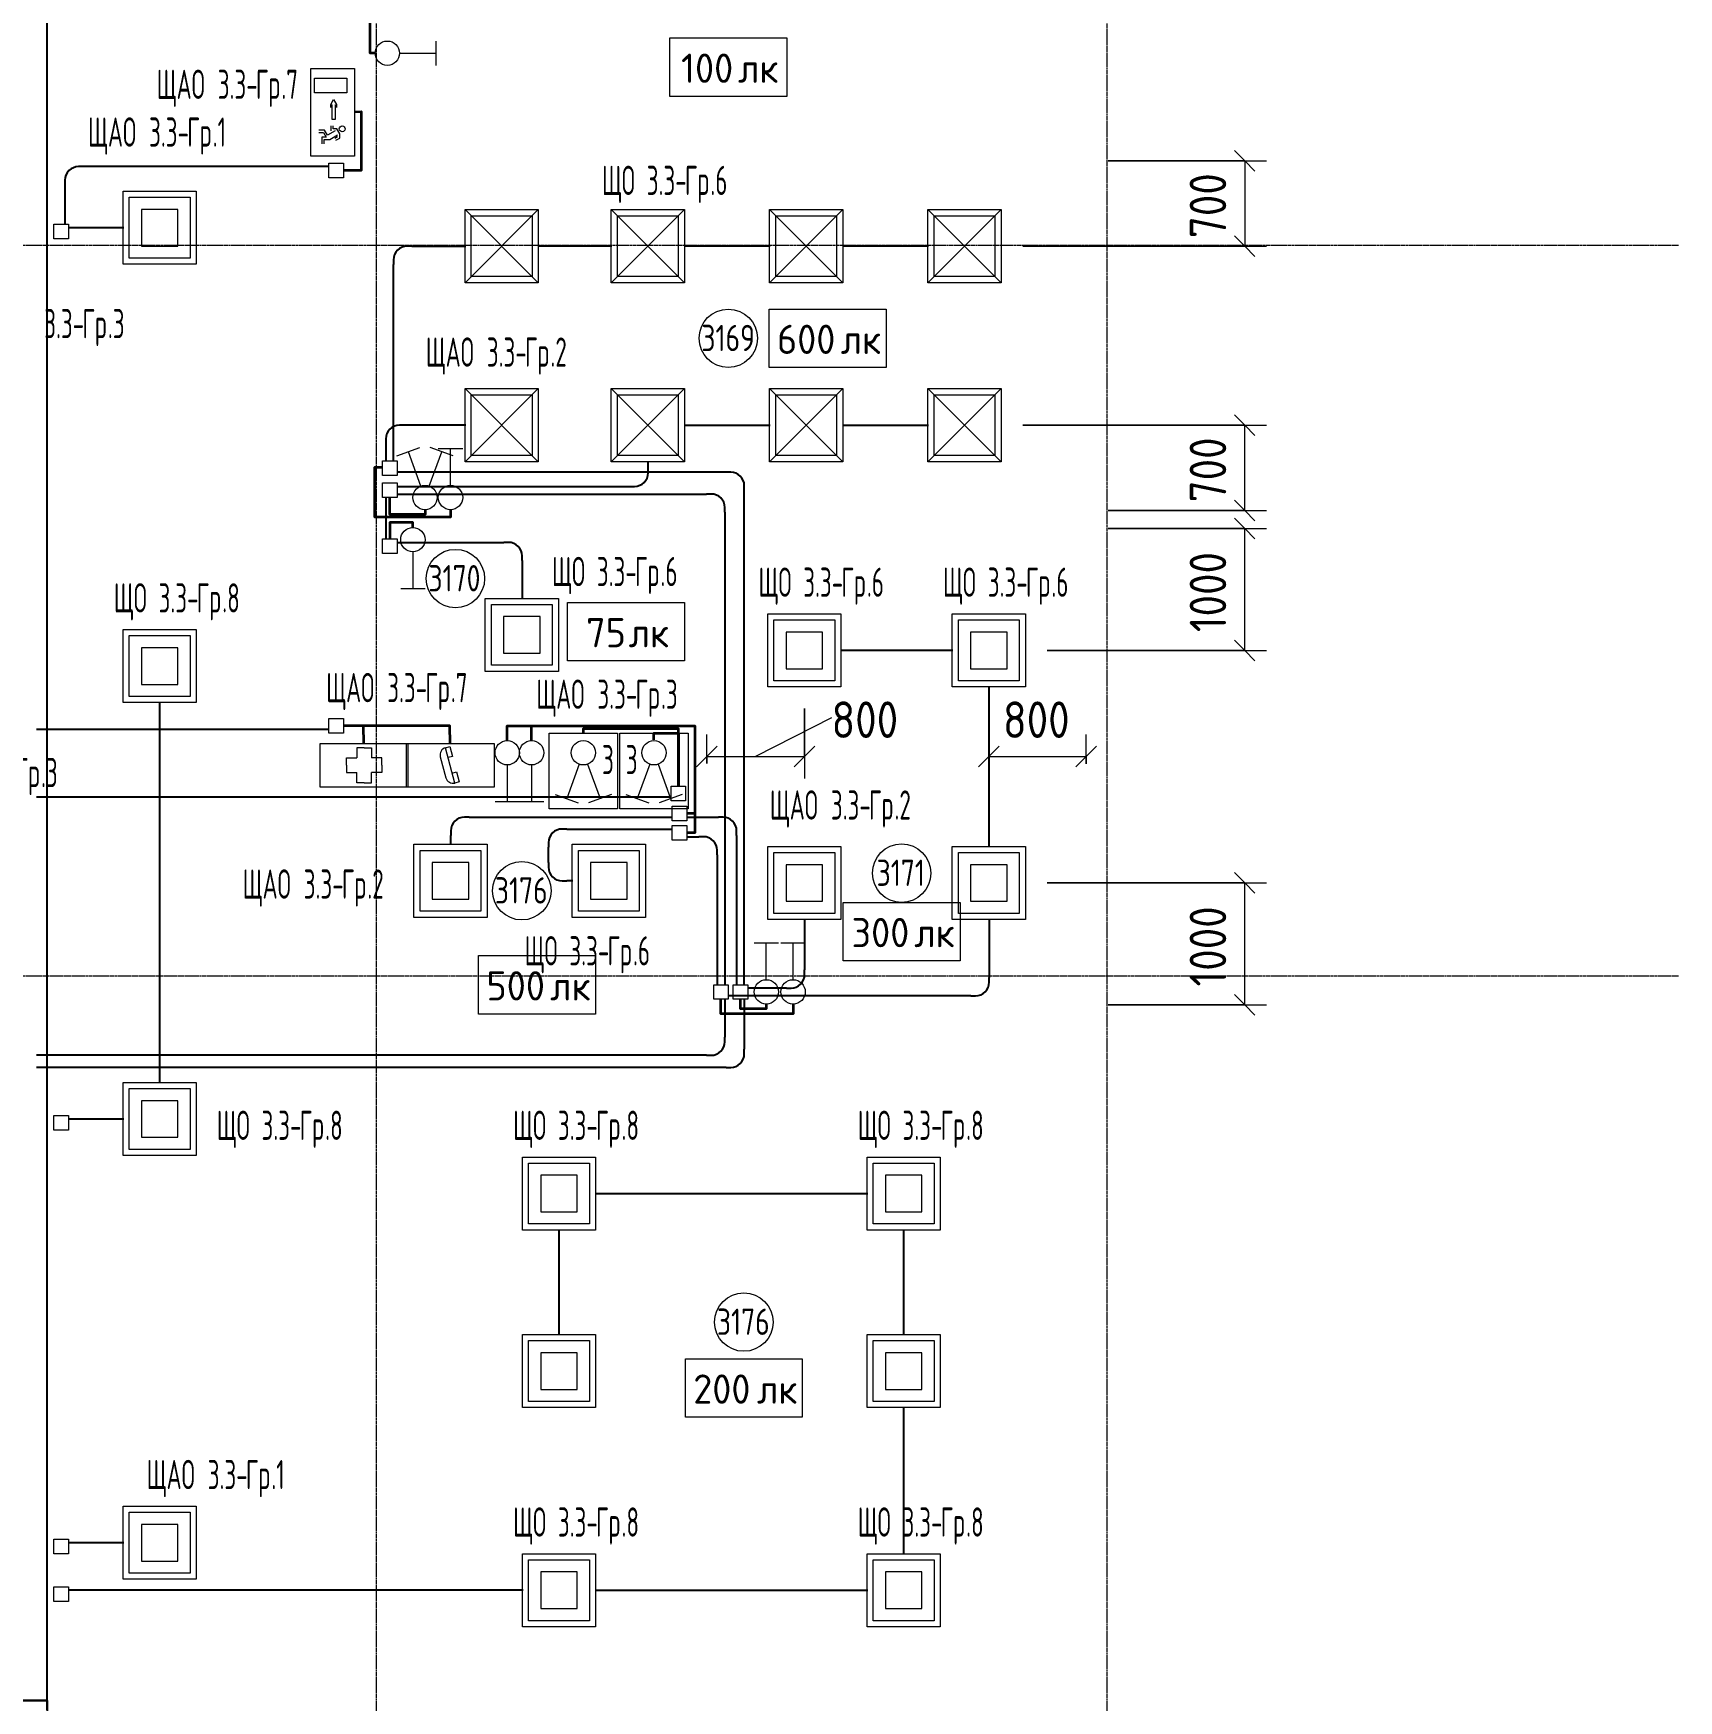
# Model space of a CAD drawing. Header units: millimetres. Extents: x -4730 to 98194, y -4296 to 93388.
# Drawn here: x 84684 to 98194, y 60549 to 74243 of the extents above; entities that cross this region are included whole.
import ezdxf

# ---------------------------------------------------------------- set-up
doc = ezdxf.new("R2010")
doc.units = ezdxf.units.MM
doc.linetypes.add('Линия сетки', pattern=[22.225, 12.7, -3.175, 3.175, -3.175])
for name, color, linetype, lineweight, true_color in [('Кабельные лотки', 5, 'Continuous', 25, 0x0000ff), ('Короба', 7, 'Continuous', 25, 0x008000), ('Соединительные детали кабельных лотков', 5, 'Continuous', 25, 0x0000ff), ('Соединительные детали коробов', 7, 'Continuous', 25, 0x008000), ('Типовые аннотации', 5, 'Continuous', 18, 0x0000ff)]:
    doc.layers.add(name, color=color, linetype=linetype, lineweight=lineweight, true_color=true_color)
for name, color, linetype, lineweight in [('Марки помещений', 7, 'Continuous', 9), ('Марки силовых электроприборов', 7, 'Continuous', 9), ('Оси', 7, 'Continuous', 9), ('Провода', 7, 'Continuous', 35), ('Размеры', 7, 'Continuous', 9), ('Размеры-120', 7, 'Continuous', 9)]:
    doc.layers.add(name, color=color, linetype=linetype, lineweight=lineweight)
doc.styles.add('GOST Common', font='GOST_Common.ttf', dxfattribs={"width": 0.6, "height": 240})
doc.styles.add('GOST Common_1', font='GOST_Common.ttf', dxfattribs={"width": 0.9, "height": 300})
doc.styles.add('GOST Common_2', font='GOST_Common.ttf', dxfattribs={"width": 0.8, "height": 216})
doc.styles.add('GOST Common_3', font='GOST_Common.ttf', dxfattribs={"height": 240})
doc.dimstyles.new('ADSK_Проверочный', dxfattribs={"dimscale": 304.8, "dimtxt": 301.714499, "dimasz": 0.556693, "dimexe": 0.590551, "dimexo": 0.590551, "dimgap": 0.19685, "dimtad": 1, "dimdec": 3, "dimrnd": 0.001, "dimdsep": 46, "dimtxsty": 'GOST Common_1', "dimblk1": 'OBLIQUE', "dimblk2": 'OBLIQUE', "dimsah": 1, "dimcen": 0.09, "dimazin": 0, "dimtfac": 1, "dimtdec": 4, "dimtix": 1, "dimtmove": 0, "dimatfit": 3, "dimfxl": 1, "dimtvp": 1, "dimtolj": 1, "dimtzin": 0, "dimarcsym": 2})
doc.dimstyles.new('ADSK_Проверочный_1', dxfattribs={"dimscale": 304.8, "dimtxt": 301.714499, "dimasz": 0.556693, "dimexe": 0.590551, "dimexo": 0.590551, "dimgap": 0.19685, "dimtad": 1, "dimdec": 3, "dimrnd": 0.001, "dimdsep": 46, "dimtxsty": 'GOST Common_1', "dimblk1": 'OBLIQUE', "dimblk2": 'OBLIQUE', "dimsah": 1, "dimcen": 0.09, "dimazin": 0, "dimtfac": 1, "dimtdec": 4, "dimtix": 1, "dimtmove": 1, "dimatfit": 3, "dimfxl": 1, "dimtvp": 1, "dimtolj": 1, "dimtzin": 0, "dimarcsym": 2})

# ---------------------------------------------------------------- blocks, each defined once
blk = doc.blocks.new('M_Короб_ отвод - Плоский торец - ПВХ - Стандартная-2386742-3-й этаж')
at = {"layer": 'Соединительные детали коробов'}
for p, q in [((0, 111.95), (0, 150.05)), ((-150.05, 0), (-111.95, 0))]:
    blk.add_line(p, q, dxfattribs=at)
blk.add_arc((-111.95, 111.95), 111.95, 270, 0, dxfattribs=at)
blk = doc.blocks.new('M_Горизонтальный тройник для канального - Радиус 100 мм-2745902-3-й этаж')
at = {"layer": 'Соединительные детали кабельных лотков'}
for p, q in [((275, 150), (-275, 150)), ((-275, 150), (-275, -150)), ((-275, -150), (-275, 150)), ((-275, 150), (275, 150)), ((-275, 150), (-275, 150)), ((275, -150), (275, 150)), ((275, 150), (275, -150)), ((275, 150), (275, 150)), ((-275, -150), (-200, -150)), ((-200, -150), (-275, -150)), ((-275, -150), (-275, -150)), ((-100, -250), (-100, -325)), ((-100, -325), (-100, -250)), ((100, -325), (100, -250)), ((100, -250), (100, -325)), ((200, -150), (275, -150)), ((275, -150), (200, -150)), ((275, -150), (275, -150)), ((-100, -325), (100, -325)), ((100, -325), (-100, -325)), ((-100, -325), (-100, -325)), ((100, -325), (100, -325))]:
    blk.add_line(p, q, dxfattribs=at)
for centre, start, end in [((-200, -250), 0, 90), ((-200, -250), 0, 90), ((200, -250), 90, 180), ((200, -250), 90, 180)]:
    blk.add_arc(centre, 100, start, end, dxfattribs=at)
blk = doc.blocks.new('DIMBLOCK197-3-й этаж')
at = {"layer": 'Размеры-120'}
for p, q in [((94631, 70175), (94546, 70260)), ((93510, 70175), (94811, 70175)), ((94631, 70175), (93510, 70175)), ((94631, 69175), (94631, 70175)), ((94631, 70175), (94715, 70090)), ((93010, 69175), (94811, 69175)), ((94631, 69175), (93010, 69175)), ((94631, 69175), (94546, 69260)), ((94631, 69175), (94715, 69090))]:
    blk.add_line(p, q, dxfattribs=at)
at = {"layer": 'Размеры-120', "color": 0, "insert": (94179, 69325), "char_height": 300, "width": 840.71, "attachment_point": 1, "rotation": 90, "line_spacing_factor": 1.022761, "style": 'GOST Common_1'}
blk.add_mtext('1000', dxfattribs=at)
blk = doc.blocks.new('_Oblique')
at = {"color": 0, "linetype": 'ByBlock', "lineweight": -2}
blk.add_line((-0.5, -0.5), (0.5, 0.5), dxfattribs=at)
blk = doc.blocks.new('DIMBLOCK198-3-й этаж')
at = {"layer": 'Размеры-120'}
for p, q in [((93010, 67265), (94811, 67265)), ((94631, 67265), (93010, 67265)), ((94631, 67265), (94546, 67350)), ((94631, 66265), (94631, 67265)), ((94631, 67265), (94715, 67180)), ((94631, 66265), (94546, 66350)), ((93510, 66265), (94811, 66265)), ((94631, 66265), (93510, 66265)), ((94631, 66265), (94715, 66180))]:
    blk.add_line(p, q, dxfattribs=at)
at = {"layer": 'Размеры-120', "color": 0, "insert": (94179, 66415), "char_height": 300, "width": 840.71, "attachment_point": 1, "rotation": 90, "line_spacing_factor": 1.022761, "style": 'GOST Common_1'}
blk.add_mtext('1000', dxfattribs=at)
blk = doc.blocks.new('DIMBLOCK199-3-й этаж')
at = {"layer": 'Размеры-120'}
for p, q in [((92530, 68698), (92530, 68124)), ((92530, 68304), (92530, 68698)), ((93330, 68244), (93330, 68484)), ((92530, 68304), (92615, 68389)), ((93330, 68304), (93415, 68389)), ((92530, 68304), (92445, 68220)), ((92530, 68304), (93330, 68304)), ((93330, 68304), (93245, 68220)), ((93330, 68304), (93330, 68244))]:
    blk.add_line(p, q, dxfattribs=at)
at = {"layer": 'Размеры-120', "color": 0, "insert": (92646, 68756), "char_height": 300, "width": 681.16, "attachment_point": 1, "line_spacing_factor": 1.022761, "style": 'GOST Common_1'}
blk.add_mtext('800', dxfattribs=at)
blk = doc.blocks.new('DIMBLOCK200-3-й этаж')
at = {"layer": 'Размеры-120'}
for p, q in [((91238, 68620), (90615, 68304)), ((91015, 68698), (91015, 68124)), ((91015, 68304), (91015, 68698)), ((91238, 68620), (91238, 68620)), ((90215, 68245), (90215, 68484)), ((90215, 68304), (90300, 68389)), ((91015, 68304), (91100, 68389)), ((90215, 68304), (90130, 68220)), ((90215, 68304), (91015, 68304)), ((90215, 68304), (90215, 68245)), ((91015, 68304), (90930, 68220))]:
    blk.add_line(p, q, dxfattribs=at)
at = {"layer": 'Размеры-120', "color": 0, "insert": (91238, 68756), "char_height": 300, "width": 681.16, "attachment_point": 1, "line_spacing_factor": 1.022761, "style": 'GOST Common_1'}
blk.add_mtext('800', dxfattribs=at)
blk = doc.blocks.new('DIMBLOCK201-3-й этаж')
at = {"layer": 'Размеры-120'}
for p, q in [((94631, 73195), (94546, 73280)), ((93510, 73195), (94811, 73195)), ((94631, 73195), (93510, 73195)), ((94631, 73195), (94631, 72495)), ((94631, 73195), (94715, 73110)), ((94631, 72495), (94546, 72580)), ((92809, 72495), (94811, 72495)), ((94631, 72495), (92809, 72495)), ((94631, 72495), (94715, 72410))]:
    blk.add_line(p, q, dxfattribs=at)
at = {"layer": 'Размеры-120', "color": 0, "insert": (94179, 72561), "char_height": 300, "width": 681.16, "attachment_point": 1, "rotation": 90, "line_spacing_factor": 1.022761, "style": 'GOST Common_1'}
blk.add_mtext('700', dxfattribs=at)
blk = doc.blocks.new('DIMBLOCK202-3-й этаж')
at = {"layer": 'Размеры-120'}
for p, q in [((94631, 71025), (94546, 71110)), ((92809, 71025), (94811, 71025)), ((94631, 71025), (92809, 71025)), ((94631, 70325), (94631, 71025)), ((94631, 71025), (94715, 70940)), ((94631, 70325), (94546, 70410)), ((93510, 70325), (94811, 70325)), ((94631, 70325), (93510, 70325)), ((94631, 70325), (94715, 70240))]:
    blk.add_line(p, q, dxfattribs=at)
at = {"layer": 'Размеры-120', "color": 0, "insert": (94179, 70391), "char_height": 300, "width": 681.16, "attachment_point": 1, "rotation": 90, "line_spacing_factor": 1.022761, "style": 'GOST Common_1'}
blk.add_mtext('700', dxfattribs=at)
blk = doc.blocks.new('ADSK_Марка_Помещение_1_ГОСТ21-501-2011 - Номер-85995-3-й этаж')
at = {"layer": 'Марки помещений'}
blk.add_circle((0, 0), 2, dxfattribs=at)
blk = doc.blocks.new('Морка помещения_освещённость_ - Морка помещения_освещённость_-1484368-3-й этаж')
at = {"layer": 'Марки помещений', "color": 190, "true_color": 0x8000ff}
for p, q in [((-4, 0), (-4, 4)), ((-4, 4), (4, 4)), ((4, 4), (4, 0)), ((4, 0), (-4, 0))]:
    blk.add_line(p, q, dxfattribs=at)

msp = doc.modelspace()

# ---------------------------------------------------------------- linework, layer by layer
at = {"layer": 'Кабельные лотки'}
for q in [(84797.9607, 87248.1437), (84497.9607, 60549.3828)]:
    msp.add_line((84797.9607, 60549.3828), q, dxfattribs=at)
at = {"layer": 'Короба'}
for p, q in [((87110.2007, 73148.1196), (85093.1829, 73148.1196)), ((84943.1329, 72998.0696), (84943.1329, 72674.6703)), ((85426.0188, 72646.1703), (84971.6329, 72646.1703)), ((87791.8785, 72495), (88234.4238, 72495)), ((89434.4238, 72495), (88829.4238, 72495)), ((90734.4238, 72495), (90029.4238, 72495)), ((92034.4238, 72495), (91329.4238, 72495)), ((87641.8285, 70731.0439), (87641.8285, 72344.95)), ((88234.4238, 71025), (87728.8785, 71025)), ((90029.4238, 71025), (90734.4238, 71025)), ((91329.4238, 71025), (92034.4238, 71025)), ((87578.8285, 70874.95), (87578.8285, 70731.0439)), ((89731.9238, 70672.5939), (89731.9238, 70727.5)), ((90371.8078, 70639.5439), (87670.3285, 70639.5439)), ((87670.3285, 70522.5439), (89581.8738, 70522.5439)), ((87578.8285, 70431.0439), (87578.8285, 70091.0439)), ((87670.3285, 70459.5439), (90211.8078, 70459.5439)), ((90521.8578, 66429.6669), (90521.8578, 70489.4939)), ((90361.8578, 70309.4939), (90361.8578, 66429.6669)), ((87670.3285, 70062.5439), (88547.214, 70062.5439)), ((88697.264, 69912.4939), (88697.264, 69599.965)), ((92234.764, 69175), (91314.764, 69175)), ((85723.5188, 65623.6703), (85723.5188, 68748.6703)), ((92532.264, 67562.5), (92532.264, 68877.5)), ((87110.2007, 68525.1196), (84710.2007, 68525.1196)), ((89920, 67968.5), (84710.2007, 67968.5)), ((88261.3552, 67805.1795), (89928.6427, 67805.1795)), ((90048.6427, 67805.1795), (90308.8078, 67805.1795)), ((88111.3052, 67580.0212), (88111.3052, 67655.1295)), ((89063.8552, 67708.1795), (89928.6427, 67708.1795)), ((90458.8578, 67655.1295), (90458.8578, 66429.6669)), ((88913.8052, 67432.5712), (88913.8052, 67558.1295)), ((90048.6427, 67645.1795), (90148.8078, 67645.1795)), ((90298.8578, 67495.1295), (90298.8578, 66429.6669)), ((89113.8052, 67282.5212), (89063.8552, 67282.5212)), ((91017.264, 66967.5), (91017.264, 66551.2169)), ((92532.264, 66967.5), (92532.264, 66488.2169)), ((90361.8578, 66309.6669), (90361.8578, 65999.7169)), ((92382.214, 66338.1669), (90390.3578, 66338.1669)), ((90521.8578, 66309.6669), (90521.8578, 65899.7169)), ((90867.214, 66401.1669), (90550.3578, 66401.1669)), ((90211.8078, 65849.6669), (84710.2007, 65849.6669)), ((90371.8078, 65749.6669), (84710.2007, 65749.6669)), ((85426.0188, 65326.1703), (84971.6329, 65326.1703)), ((89299.764, 64714.2791), (91534.764, 64714.2791)), ((89002.264, 63553.6061), (89002.264, 64416.7791)), ((91832.264, 63553.6061), (91832.264, 64416.7791)), ((91832.264, 61753.6061), (91832.264, 62958.6061)), ((85426.0188, 61846.1703), (84971.6329, 61846.1703)), ((88704.764, 61456.1061), (84971.6329, 61456.1061)), ((89299.764, 61456.1061), (91534.764, 61456.1061))]:
    msp.add_line(p, q, dxfattribs=at)
at = {"layer": 'Оси', "linetype": 'Линия сетки'}
for p, q in [((87500, 93388.3703), (87500, -3096.3487)), ((93500, 93388.3703), (93500, -3096.3487)), ((98194.2682, 72500), (-3530.0173, 72500)), ((98194.2682, 66500), (-3530.0173, 66500))]:
    msp.add_line(p, q, dxfattribs=at)
at = {"layer": 'Провода', "flags": 128}
for points in [[(87490.6433, 74080), (87450, 74080), (87450, 74371.743), (87552.4424, 74371.7417)], [(87321.7452, 73598.8543), (87375, 73600), (87375, 73116.6216), (87230.2007, 73116.6202)], [(88109.0412, 70330.6433), (88109.0412, 70270), (87489.0412, 70270), (87489.0412, 70680.4214), (87550.3285, 70680.4214)], [(87900, 70330.6433), (87900, 70290), (87610.3237, 70290), (87610.3271, 70431.0439)], [(87800, 70184.3567), (87800, 70225), (87610.3237, 70225), (87610.327, 70091.0439)], [(87397.2377, 68411.7452), (87395, 68556.6216), (87230.2007, 68556.6201)], [(88105.5272, 68411.7452), (88103.2895, 68556.6216), (87230.2007, 68556.6197)], [(88575, 68434.3567), (88575, 68555), (90115, 68555), (90115, 68437.5), (90115, 67676.6815), (90048.6427, 67676.6804)], [(88775, 68434.3567), (88775, 68555), (90115, 68555), (90115, 68475), (90115, 67836.6815), (90048.6427, 67836.6804)], [(89200, 68494.3567), (89200, 68535), (89979.9952, 68535), (89979.9995, 68060)], [(89780, 68441.3333), (89780, 68495), (89981.047, 68495), (89981.047, 68060)], [(90922.2805, 66270.6433), (90922.2805, 66190), (90330.353, 66190), (90330.3562, 66309.6669)], [(90702.2805, 66270.6433), (90702.2805, 66230), (90490.353, 66230), (90490.3557, 66309.6669)]]:
    msp.add_lwpolyline(points, dxfattribs=at)
at = {"layer": 'Типовые аннотации'}
for p, q in [((87990.6433, 73980), (87990.6433, 74180)), ((87690.6433, 74080), (87990.6433, 74080)), ((88229.6598, 72795), (88829.6598, 72795)), ((88229.6598, 72195), (88229.6598, 72795)), ((88229.6598, 72795), (88829.6598, 72195)), ((88229.6598, 72195), (88829.6598, 72795)), ((88279.6598, 72745), (88779.6598, 72745)), ((88279.6598, 72245), (88279.6598, 72745)), ((88779.6598, 72745), (88779.6598, 72245)), ((88829.6598, 72795), (88829.6598, 72195)), ((89429.6598, 72795), (90029.6598, 72795)), ((89429.6598, 72195), (89429.6598, 72795)), ((89429.6598, 72795), (90029.6598, 72195)), ((89429.6598, 72195), (90029.6598, 72795)), ((89479.6598, 72745), (89979.6598, 72745)), ((89479.6598, 72245), (89479.6598, 72745)), ((89979.6598, 72745), (89979.6598, 72245)), ((90029.6598, 72795), (90029.6598, 72195)), ((90729.6598, 72795), (91329.6598, 72795)), ((90729.6598, 72195), (90729.6598, 72795)), ((90729.6598, 72795), (91329.6598, 72195)), ((90729.6598, 72195), (91329.6598, 72795)), ((90779.6598, 72745), (91279.6598, 72745)), ((90779.6598, 72245), (90779.6598, 72745)), ((91279.6598, 72745), (91279.6598, 72245)), ((91329.6598, 72795), (91329.6598, 72195)), ((92029.6598, 72795), (92629.6598, 72795)), ((92029.6598, 72195), (92029.6598, 72795)), ((92029.6598, 72795), (92629.6598, 72195)), ((92029.6598, 72195), (92629.6598, 72795)), ((92079.6598, 72745), (92579.6598, 72745)), ((92079.6598, 72245), (92079.6598, 72745)), ((92579.6598, 72745), (92579.6598, 72245)), ((92629.6598, 72795), (92629.6598, 72195)), ((88829.6598, 72195), (88229.6598, 72195)), ((88779.6598, 72245), (88279.6598, 72245)), ((90029.6598, 72195), (89429.6598, 72195)), ((89979.6598, 72245), (89479.6598, 72245)), ((91329.6598, 72195), (90729.6598, 72195)), ((91279.6598, 72245), (90779.6598, 72245)), ((92629.6598, 72195), (92029.6598, 72195)), ((92579.6598, 72245), (92079.6598, 72245)), ((89429.6598, 71325), (90029.6598, 71325)), ((89429.6598, 70725), (89429.6598, 71325)), ((89429.6598, 71325), (90029.6598, 70725)), ((89429.6598, 70725), (90029.6598, 71325)), ((89479.6598, 71275), (89979.6598, 71275)), ((89479.6598, 70775), (89479.6598, 71275)), ((89979.6598, 71275), (89979.6598, 70775)), ((90029.6598, 71325), (90029.6598, 70725)), ((90729.6598, 71325), (91329.6598, 71325)), ((90729.6598, 70725), (90729.6598, 71325)), ((90729.6598, 71325), (91329.6598, 70725)), ((90729.6598, 70725), (91329.6598, 71325)), ((90779.6598, 71275), (91279.6598, 71275)), ((90779.6598, 70775), (90779.6598, 71275)), ((91279.6598, 71275), (91279.6598, 70775)), ((91329.6598, 71325), (91329.6598, 70725)), ((92029.6598, 71325), (92629.6598, 71325)), ((92029.6598, 70725), (92029.6598, 71325)), ((92029.6598, 71325), (92629.6598, 70725)), ((92029.6598, 70725), (92629.6598, 71325)), ((92079.6598, 71275), (92579.6598, 71275)), ((92079.6598, 70775), (92079.6598, 71275)), ((92579.6598, 71275), (92579.6598, 70775)), ((92629.6598, 71325), (92629.6598, 70725)), ((87669.2227, 70772.3184), (87857.1612, 70840.7224)), ((87865.798, 70524.6126), (87763.1919, 70806.5204)), ((87934.202, 70524.6126), (88036.8081, 70806.5204)), ((88130.7773, 70772.3184), (87942.8388, 70840.7224)), ((90029.6598, 70725), (89429.6598, 70725)), ((89979.6598, 70775), (89479.6598, 70775)), ((91329.6598, 70725), (90729.6598, 70725)), ((91279.6598, 70775), (90779.6598, 70775)), ((92629.6598, 70725), (92029.6598, 70725)), ((92579.6598, 70775), (92079.6598, 70775)), ((87800, 69984.3567), (87800, 69684.3567)), ((87700, 69684.3567), (87900, 69684.3567)), ((88395, 69602.465), (88995, 69602.465)), ((88395, 69002.465), (88395, 69602.465)), ((88995, 69602.465), (88995, 69002.465)), ((88445, 69552.465), (88945, 69552.465)), ((88445, 69052.465), (88445, 69552.465)), ((88545, 69452.465), (88545, 69152.465)), ((88845, 69452.465), (88545, 69452.465)), ((88845, 69152.465), (88845, 69452.465)), ((88945, 69552.465), (88945, 69052.465)), ((90715, 69475), (91315, 69475)), ((90715, 68875), (90715, 69475)), ((91315, 69475), (91315, 68875)), ((92230, 69475), (92830, 69475)), ((92230, 68875), (92230, 69475)), ((92830, 69475), (92830, 68875)), ((85421.2549, 69346.1703), (86021.2549, 69346.1703)), ((85421.2549, 68746.1703), (85421.2549, 69346.1703)), ((85471.2549, 69296.1703), (85971.2549, 69296.1703)), ((85471.2549, 68796.1703), (85471.2549, 69296.1703)), ((85971.2549, 69296.1703), (85971.2549, 68796.1703)), ((86021.2549, 69346.1703), (86021.2549, 68746.1703)), ((90765, 69425), (91265, 69425)), ((90765, 68925), (90765, 69425)), ((90865, 69325), (90865, 69025)), ((91165, 69325), (90865, 69325)), ((91165, 69025), (91165, 69325)), ((91265, 69425), (91265, 68925)), ((92280, 69425), (92780, 69425)), ((92280, 68925), (92280, 69425)), ((92380, 69325), (92380, 69025)), ((92680, 69325), (92380, 69325)), ((92680, 69025), (92680, 69325)), ((92780, 69425), (92780, 68925)), ((85571.2549, 69196.1703), (85571.2549, 68896.1703)), ((85871.2549, 69196.1703), (85571.2549, 69196.1703)), ((85871.2549, 68896.1703), (85871.2549, 69196.1703)), ((88545, 69152.465), (88845, 69152.465)), ((88945, 69052.465), (88445, 69052.465)), ((90865, 69025), (91165, 69025)), ((92380, 69025), (92680, 69025)), ((85571.2549, 68896.1703), (85871.2549, 68896.1703)), ((88995, 69002.465), (88395, 69002.465)), ((91265, 68925), (90765, 68925)), ((92780, 68925), (92280, 68925)), ((86021.2549, 68746.1703), (85421.2549, 68746.1703)), ((85971.2549, 68796.1703), (85471.2549, 68796.1703)), ((91315, 68875), (90715, 68875)), ((92830, 68875), (92230, 68875)), ((88920, 68494.3567), (89480, 68494.3567)), ((88920, 67874.3567), (88920, 68494.3567)), ((89480, 68494.3567), (89480, 67874.3567)), ((89500, 68494.3567), (90060, 68494.3567)), ((89500, 67874.3567), (89500, 68494.3567)), ((90060, 68494.3567), (90060, 67874.3567)), ((88575, 68234.3567), (88575, 67934.3567)), ((89165.798, 68240.3874), (89063.1919, 67958.4796)), ((89234.202, 68240.3874), (89336.8081, 67958.4796)), ((89745.798, 68240.3874), (89643.1919, 67958.4796)), ((89814.202, 68240.3874), (89916.8081, 67958.4796)), ((88475, 67934.3567), (88675, 67934.3567)), ((88969.2227, 67992.6816), (89157.1612, 67924.2776)), ((89430.7773, 67992.6816), (89242.8388, 67924.2776)), ((89549.2227, 67992.6816), (89737.1612, 67924.2776)), ((90010.7773, 67992.6816), (89822.8388, 67924.2776)), ((89480, 67874.3567), (88920, 67874.3567)), ((90060, 67874.3567), (89500, 67874.3567)), ((89109.0412, 67582.5212), (89709.0412, 67582.5212)), ((89109.0412, 66982.5212), (89109.0412, 67582.5212)), ((89159.0412, 67532.5212), (89659.0412, 67532.5212)), ((89159.0412, 67032.5212), (89159.0412, 67532.5212)), ((89659.0412, 67532.5212), (89659.0412, 67032.5212)), ((89709.0412, 67582.5212), (89709.0412, 66982.5212)), ((92230, 67565), (92830, 67565)), ((92230, 66965), (92230, 67565)), ((92280, 67515), (92780, 67515)), ((92280, 67015), (92280, 67515)), ((92780, 67515), (92780, 67015)), ((92830, 67565), (92830, 66965)), ((89259.0412, 67432.5212), (89259.0412, 67132.5212)), ((89559.0412, 67432.5212), (89259.0412, 67432.5212)), ((89559.0412, 67132.5212), (89559.0412, 67432.5212)), ((92380, 67415), (92380, 67115)), ((92680, 67415), (92380, 67415)), ((92680, 67115), (92680, 67415)), ((89259.0412, 67132.5212), (89559.0412, 67132.5212)), ((92380, 67115), (92680, 67115)), ((89709.0412, 66982.5212), (89109.0412, 66982.5212)), ((89659.0412, 67032.5212), (89159.0412, 67032.5212)), ((92830, 66965), (92230, 66965)), ((92780, 67015), (92280, 67015)), ((91022.2805, 66770.6433), (90822.2805, 66770.6433)), ((90922.2805, 66470.6433), (90922.2805, 66770.6433)), ((85421.2549, 65626.1703), (86021.2549, 65626.1703)), ((85421.2549, 65026.1703), (85421.2549, 65626.1703)), ((86021.2549, 65626.1703), (86021.2549, 65026.1703)), ((85471.2549, 65576.1703), (85971.2549, 65576.1703)), ((85471.2549, 65076.1703), (85471.2549, 65576.1703)), ((85571.2549, 65476.1703), (85571.2549, 65176.1703)), ((85871.2549, 65476.1703), (85571.2549, 65476.1703)), ((85871.2549, 65176.1703), (85871.2549, 65476.1703)), ((85971.2549, 65576.1703), (85971.2549, 65076.1703)), ((85971.2549, 65076.1703), (85471.2549, 65076.1703)), ((85571.2549, 65176.1703), (85871.2549, 65176.1703)), ((86021.2549, 65026.1703), (85421.2549, 65026.1703)), ((88700, 65014.2791), (89300, 65014.2791)), ((88700, 64414.2791), (88700, 65014.2791)), ((88750, 64964.2791), (89250, 64964.2791)), ((88750, 64464.2791), (88750, 64964.2791)), ((89250, 64964.2791), (89250, 64464.2791)), ((89300, 65014.2791), (89300, 64414.2791)), ((91530, 65014.2791), (92130, 65014.2791)), ((91530, 64414.2791), (91530, 65014.2791)), ((91580, 64964.2791), (92080, 64964.2791)), ((91580, 64464.2791), (91580, 64964.2791)), ((92080, 64964.2791), (92080, 64464.2791)), ((92130, 65014.2791), (92130, 64414.2791)), ((88850, 64864.2791), (88850, 64564.2791)), ((89150, 64864.2791), (88850, 64864.2791)), ((89150, 64564.2791), (89150, 64864.2791)), ((91680, 64864.2791), (91680, 64564.2791)), ((91980, 64864.2791), (91680, 64864.2791)), ((91980, 64564.2791), (91980, 64864.2791)), ((88850, 64564.2791), (89150, 64564.2791)), ((91680, 64564.2791), (91980, 64564.2791)), ((89300, 64414.2791), (88700, 64414.2791)), ((89250, 64464.2791), (88750, 64464.2791)), ((92130, 64414.2791), (91530, 64414.2791)), ((92080, 64464.2791), (91580, 64464.2791)), ((88700, 63556.1061), (89300, 63556.1061)), ((88700, 62956.1061), (88700, 63556.1061)), ((89300, 63556.1061), (89300, 62956.1061)), ((91530, 63556.1061), (92130, 63556.1061)), ((91530, 62956.1061), (91530, 63556.1061)), ((92130, 63556.1061), (92130, 62956.1061)), ((88750, 63506.1061), (89250, 63506.1061)), ((88750, 63006.1061), (88750, 63506.1061)), ((88850, 63406.1061), (88850, 63106.1061)), ((89150, 63406.1061), (88850, 63406.1061)), ((89150, 63106.1061), (89150, 63406.1061)), ((89250, 63506.1061), (89250, 63006.1061)), ((91580, 63506.1061), (92080, 63506.1061)), ((91580, 63006.1061), (91580, 63506.1061)), ((91680, 63406.1061), (91680, 63106.1061)), ((91980, 63406.1061), (91680, 63406.1061)), ((91980, 63106.1061), (91980, 63406.1061)), ((92080, 63506.1061), (92080, 63006.1061)), ((89250, 63006.1061), (88750, 63006.1061)), ((88850, 63106.1061), (89150, 63106.1061)), ((92080, 63006.1061), (91580, 63006.1061)), ((91680, 63106.1061), (91980, 63106.1061)), ((89300, 62956.1061), (88700, 62956.1061)), ((92130, 62956.1061), (91530, 62956.1061)), ((88700, 61756.1061), (89300, 61756.1061)), ((88700, 61156.1061), (88700, 61756.1061)), ((88750, 61706.1061), (89250, 61706.1061)), ((88750, 61206.1061), (88750, 61706.1061)), ((89250, 61706.1061), (89250, 61206.1061)), ((89300, 61756.1061), (89300, 61156.1061)), ((91530, 61756.1061), (92130, 61756.1061)), ((91530, 61156.1061), (91530, 61756.1061)), ((91580, 61706.1061), (92080, 61706.1061)), ((91580, 61206.1061), (91580, 61706.1061)), ((92080, 61706.1061), (92080, 61206.1061)), ((92130, 61756.1061), (92130, 61156.1061)), ((88850, 61606.1061), (88850, 61306.1061)), ((89150, 61606.1061), (88850, 61606.1061)), ((89150, 61306.1061), (89150, 61606.1061)), ((91680, 61606.1061), (91680, 61306.1061)), ((91980, 61606.1061), (91680, 61606.1061)), ((91980, 61306.1061), (91980, 61606.1061)), ((88850, 61306.1061), (89150, 61306.1061)), ((91680, 61306.1061), (91980, 61306.1061)), ((89300, 61156.1061), (88700, 61156.1061)), ((89250, 61206.1061), (88750, 61206.1061)), ((92130, 61156.1061), (91530, 61156.1061)), ((92080, 61206.1061), (91580, 61206.1061))]:
    msp.add_line(p, q, dxfattribs=at)
at = {"layer": 'Типовые аннотации', "color": 96, "true_color": 0x008000}
for p, q in [((86961.7452, 73954.9821), (87321.7452, 73954.9821)), ((86961.7452, 73234.9821), (86961.7452, 73954.9821)), ((87321.7452, 73954.9821), (87321.7452, 73234.9821)), ((86993.1554, 73753.9897), (86993.1554, 73873.9897)), ((86993.1554, 73873.9897), (87257.1554, 73873.9897)), ((87257.1554, 73873.9897), (87257.1554, 73753.9897)), ((87257.1554, 73753.9897), (86993.1554, 73753.9897)), ((87125.3592, 73659.1031), (87149.3592, 73700.6723)), ((87149.3592, 73700.6723), (87173.3592, 73659.1031)), ((87125.3592, 73635.1031), (87125.3592, 73659.1031)), ((87137.3592, 73655.8877), (87125.3592, 73635.1031)), ((87137.3592, 73535.8877), (87137.3592, 73655.8877)), ((87161.3592, 73535.8877), (87137.3592, 73535.8877)), ((87173.3592, 73635.1031), (87161.3592, 73655.8877)), ((87161.3592, 73655.8877), (87161.3592, 73535.8877)), ((87173.3592, 73659.1031), (87173.3592, 73635.1031)), ((87075.5816, 73447.6157), (87027.5816, 73447.6157)), ((87027.5816, 73429.6157), (87065.1893, 73429.6157)), ((87065.1893, 73429.6157), (87088.0124, 73390.085)), ((87099.5816, 73406.0465), (87075.5816, 73447.6157)), ((87161.9355, 73442.0465), (87099.5816, 73406.0465)), ((87119.1893, 73372.085), (87181.5431, 73408.085)), ((87127.5431, 73484.0465), (87127.5431, 73442.0465)), ((87145.5431, 73460.0465), (87145.5431, 73484.0465)), ((87175.5431, 73460.0465), (87145.5431, 73460.0465)), ((87199.5431, 73418.4773), (87175.5431, 73460.0465)), ((87199.5431, 73382.4773), (87199.5431, 73418.4773)), ((87088.0124, 73390.085), (87053.1893, 73390.085)), ((87053.1893, 73390.085), (87053.1893, 73336.085)), ((87071.1893, 73336.085), (87071.1893, 73372.085)), ((87071.1893, 73372.085), (87119.1893, 73372.085)), ((87181.5431, 73392.8696), (87159.3662, 73380.0658)), ((87168.3662, 73364.4773), (87199.5431, 73382.4773)), ((87321.7452, 73234.9821), (86961.7452, 73234.9821)), ((87040.0179, 68051.7452), (87040.0179, 68411.7452)), ((87040.0179, 68411.7452), (87760.0179, 68411.7452)), ((87400.0179, 68375.7452), (87340.0179, 68375.7452)), ((87340.0179, 68375.7452), (87340.0179, 68291.7452)), ((87400.0179, 68375.7452), (87460.0179, 68375.7452)), ((87460.0179, 68375.7452), (87460.0179, 68291.7452)), ((87748.3074, 68051.7452), (87748.3074, 68411.7452)), ((87748.3074, 68411.7452), (88468.3074, 68411.7452)), ((87760.0179, 68411.7452), (87760.0179, 68051.7452)), ((88067.8741, 68375.7813), (88102.6474, 68385.0988)), ((88145.5198, 68086.0036), (88067.8741, 68375.7813)), ((88102.6474, 68385.0988), (88124.3882, 68303.961)), ((88468.3074, 68411.7452), (88468.3074, 68051.7452)), ((87256.0179, 68231.7452), (87256.0179, 68291.7452)), ((87256.0179, 68291.7452), (87340.0179, 68291.7452)), ((87256.0179, 68231.7452), (87256.0179, 68171.7452)), ((87544.0179, 68291.7452), (87460.0179, 68291.7452)), ((87544.0179, 68231.7452), (87544.0179, 68291.7452)), ((87544.0179, 68231.7452), (87544.0179, 68171.7452)), ((88025.4477, 68302.2966), (88072.0351, 68128.43)), ((88124.3882, 68303.961), (88089.6149, 68294.6435)), ((87256.0179, 68171.7452), (87340.0179, 68171.7452)), ((87340.0179, 68087.7452), (87340.0179, 68171.7452)), ((87400.0179, 68087.7452), (87340.0179, 68087.7452)), ((87400.0179, 68087.7452), (87460.0179, 68087.7452)), ((87460.0179, 68087.7452), (87460.0179, 68171.7452)), ((87544.0179, 68171.7452), (87460.0179, 68171.7452)), ((88123.779, 68167.1413), (88158.5524, 68176.4588)), ((88180.2932, 68095.3211), (88145.5198, 68086.0036)), ((88158.5524, 68176.4588), (88180.2932, 68095.3211)), ((87760.0179, 68051.7452), (87040.0179, 68051.7452)), ((88468.3074, 68051.7452), (87748.3074, 68051.7452))]:
    msp.add_line(p, q, dxfattribs=at)
at = {"layer": 'Типовые аннотации', "color": 1, "true_color": 0xff0000}
for p, q in [((87110.2007, 73176.6196), (87230.2007, 73176.6196)), ((87110.2007, 73056.6196), (87110.2007, 73176.6196)), ((87230.2007, 73176.6196), (87230.2007, 73056.6196)), ((87230.2007, 73056.6196), (87110.2007, 73056.6196)), ((85421.2549, 72946.1703), (86021.2549, 72946.1703)), ((85421.2549, 72346.1703), (85421.2549, 72946.1703)), ((85471.2549, 72896.1703), (85971.2549, 72896.1703)), ((85471.2549, 72396.1703), (85471.2549, 72896.1703)), ((85971.2549, 72896.1703), (85971.2549, 72396.1703)), ((86021.2549, 72946.1703), (86021.2549, 72346.1703)), ((85571.2549, 72796.1703), (85571.2549, 72496.1703)), ((85871.2549, 72796.1703), (85571.2549, 72796.1703)), ((85871.2549, 72496.1703), (85871.2549, 72796.1703)), ((84851.6329, 72674.6703), (84971.6329, 72674.6703)), ((84851.6329, 72554.6703), (84851.6329, 72674.6703)), ((84971.6329, 72674.6703), (84971.6329, 72554.6703)), ((84971.6329, 72554.6703), (84851.6329, 72554.6703)), ((85571.2549, 72496.1703), (85871.2549, 72496.1703)), ((86021.2549, 72346.1703), (85421.2549, 72346.1703)), ((85971.2549, 72396.1703), (85471.2549, 72396.1703)), ((88229.6598, 71325), (88829.6598, 71325)), ((88229.6598, 70725), (88229.6598, 71325)), ((88229.6598, 71325), (88829.6598, 70725)), ((88229.6598, 70725), (88829.6598, 71325)), ((88279.6598, 71275), (88779.6598, 71275)), ((88279.6598, 70775), (88279.6598, 71275)), ((88779.6598, 71275), (88779.6598, 70775)), ((88829.6598, 71325), (88829.6598, 70725)), ((88209.0412, 70830.6433), (88009.0412, 70830.6433)), ((88109.0412, 70530.6433), (88109.0412, 70830.6433)), ((88829.6598, 70725), (88229.6598, 70725)), ((88779.6598, 70775), (88279.6598, 70775)), ((87110.2007, 68616.6196), (87230.2007, 68616.6196)), ((87110.2007, 68496.6196), (87110.2007, 68616.6196)), ((87230.2007, 68616.6196), (87230.2007, 68496.6196)), ((87230.2007, 68496.6196), (87110.2007, 68496.6196)), ((88775, 68234.3567), (88775, 67934.3567)), ((89920, 68060), (90040, 68060)), ((89920, 67940), (89920, 68060)), ((90040, 68060), (90040, 67940)), ((88675, 67934.3567), (88875, 67934.3567)), ((90040, 67940), (89920, 67940)), ((87809.0412, 67582.5212), (88409.0412, 67582.5212)), ((87809.0412, 66982.5212), (87809.0412, 67582.5212)), ((87859.0412, 67532.5212), (88359.0412, 67532.5212)), ((87859.0412, 67032.5212), (87859.0412, 67532.5212)), ((88359.0412, 67532.5212), (88359.0412, 67032.5212)), ((88409.0412, 67582.5212), (88409.0412, 66982.5212)), ((90715, 67565), (91315, 67565)), ((90715, 66965), (90715, 67565)), ((90765, 67515), (91265, 67515)), ((90765, 67015), (90765, 67515)), ((91265, 67515), (91265, 67015)), ((91315, 67565), (91315, 66965)), ((87959.0412, 67432.5212), (87959.0412, 67132.5212)), ((88259.0412, 67432.5212), (87959.0412, 67432.5212)), ((88259.0412, 67132.5212), (88259.0412, 67432.5212)), ((90865, 67415), (90865, 67115)), ((91165, 67415), (90865, 67415)), ((91165, 67115), (91165, 67415)), ((87959.0412, 67132.5212), (88259.0412, 67132.5212)), ((90865, 67115), (91165, 67115)), ((88409.0412, 66982.5212), (87809.0412, 66982.5212)), ((88359.0412, 67032.5212), (87859.0412, 67032.5212)), ((91315, 66965), (90715, 66965)), ((91265, 67015), (90765, 67015)), ((90802.2805, 66770.6433), (90602.2805, 66770.6433)), ((90702.2805, 66470.6433), (90702.2805, 66770.6433)), ((85421.2549, 62146.1703), (86021.2549, 62146.1703)), ((85421.2549, 61546.1703), (85421.2549, 62146.1703)), ((85471.2549, 62096.1703), (85971.2549, 62096.1703)), ((85471.2549, 61596.1703), (85471.2549, 62096.1703)), ((85971.2549, 62096.1703), (85971.2549, 61596.1703)), ((86021.2549, 62146.1703), (86021.2549, 61546.1703)), ((85571.2549, 61996.1703), (85571.2549, 61696.1703)), ((85871.2549, 61996.1703), (85571.2549, 61996.1703)), ((85871.2549, 61696.1703), (85871.2549, 61996.1703)), ((84851.6329, 61874.6703), (84971.6329, 61874.6703)), ((84851.6329, 61754.6703), (84851.6329, 61874.6703)), ((84971.6329, 61874.6703), (84971.6329, 61754.6703)), ((84971.6329, 61754.6703), (84851.6329, 61754.6703)), ((85571.2549, 61696.1703), (85871.2549, 61696.1703)), ((86021.2549, 61546.1703), (85421.2549, 61546.1703)), ((85971.2549, 61596.1703), (85471.2549, 61596.1703))]:
    msp.add_line(p, q, dxfattribs=at)
at = {"layer": 'Типовые аннотации', "color": 7}
for p, q in [((87550.3285, 70731.0439), (87670.3285, 70731.0439)), ((87550.3285, 70611.0439), (87550.3285, 70731.0439)), ((87670.3285, 70731.0439), (87670.3285, 70611.0439)), ((87670.3285, 70611.0439), (87550.3285, 70611.0439)), ((87550.3285, 70551.0439), (87670.3285, 70551.0439)), ((87550.3285, 70431.0439), (87550.3285, 70551.0439)), ((87670.3285, 70551.0439), (87670.3285, 70431.0439)), ((87670.3285, 70431.0439), (87550.3285, 70431.0439)), ((87550.3285, 70091.0439), (87670.3285, 70091.0439)), ((87550.3285, 69971.0439), (87550.3285, 70091.0439)), ((87670.3285, 70091.0439), (87670.3285, 69971.0439)), ((87670.3285, 69971.0439), (87550.3285, 69971.0439)), ((89928.6427, 67896.6795), (90048.6427, 67896.6795)), ((89928.6427, 67776.6795), (89928.6427, 67896.6795)), ((90048.6427, 67896.6795), (90048.6427, 67776.6795)), ((90048.6427, 67776.6795), (89928.6427, 67776.6795)), ((89928.6427, 67736.6795), (90048.6427, 67736.6795)), ((89928.6427, 67616.6795), (89928.6427, 67736.6795)), ((90048.6427, 67736.6795), (90048.6427, 67616.6795)), ((90048.6427, 67616.6795), (89928.6427, 67616.6795)), ((90270.3578, 66429.6669), (90390.3578, 66429.6669)), ((90270.3578, 66309.6669), (90270.3578, 66429.6669)), ((90390.3578, 66429.6669), (90390.3578, 66309.6669)), ((90430.3578, 66429.6669), (90550.3578, 66429.6669)), ((90430.3578, 66309.6669), (90430.3578, 66429.6669)), ((90550.3578, 66429.6669), (90550.3578, 66309.6669)), ((90390.3578, 66309.6669), (90270.3578, 66309.6669)), ((90550.3578, 66309.6669), (90430.3578, 66309.6669))]:
    msp.add_line(p, q, dxfattribs=at)
at = {"layer": 'Типовые аннотации', "color": 16, "true_color": 0x800000}
for p, q in [((84851.6329, 65354.6703), (84971.6329, 65354.6703)), ((84851.6329, 65234.6703), (84851.6329, 65354.6703)), ((84971.6329, 65354.6703), (84971.6329, 65234.6703)), ((84971.6329, 65234.6703), (84851.6329, 65234.6703)), ((84851.6329, 61484.6061), (84971.6329, 61484.6061)), ((84851.6329, 61364.6061), (84851.6329, 61484.6061)), ((84971.6329, 61484.6061), (84971.6329, 61364.6061)), ((84971.6329, 61364.6061), (84851.6329, 61364.6061))]:
    msp.add_line(p, q, dxfattribs=at)
at = {"layer": 'Типовые аннотации'}
for centre in [(87590.6433, 74080), (87900, 70430.6433), (87800, 70084.3567), (88575, 68334.3567), (89200, 68334.3567), (89780, 68334.3567), (90922.2805, 66370.6433)]:
    msp.add_circle(centre, 100, dxfattribs=at)
at = {"layer": 'Типовые аннотации', "color": 96, "true_color": 0x008000}
msp.add_circle((87220.0744, 73458.0438), 24, dxfattribs=at)
at = {"layer": 'Типовые аннотации', "color": 1, "true_color": 0xff0000}
for centre in [(88109.0412, 70430.6433), (88775, 68334.3567), (90702.2805, 66370.6433)]:
    msp.add_circle(centre, 100, dxfattribs=at)
at = {"layer": 'Типовые аннотации', "color": 96, "true_color": 0x008000}
for centre, start, end in [((88083.4033, 68317.8258), 105, 195), ((88129.9907, 68143.9591), 195, 285)]:
    msp.add_arc(centre, 60, start, end, dxfattribs=at)

# ---------------------------------------------------------------- block references
at = {"layer": 'Марки помещений', "color": 190, "true_color": 0x8000ff, "xscale": 120, "yscale": 120, "zscale": 120}
for p in [(90390.3946, 73724.8156), (91206.1415, 71498.3166), (89551.2366, 69088.8805), (91813.7446, 66625.8162), (88820.4011, 66188.2877), (90518.2337, 62876.7557)]:
    msp.add_blockref('Морка помещения_освещённость_ - Морка помещения_освещённость_-1484368-3-й этаж', p, dxfattribs=at)
at = {"layer": 'Марки помещений', "xscale": 120, "yscale": 120, "zscale": 120}
for p in [(90390.3946, 71738.3166), (88149.2941, 69764.9747), (91813.7446, 67345.8162), (88694.7694, 67201.1696), (90518.2337, 63658.6854)]:
    msp.add_blockref('ADSK_Марка_Помещение_1_ГОСТ21-501-2011 - Номер-85995-3-й этаж', p, dxfattribs=at)
at = {"layer": 'Соединительные детали кабельных лотков', "rotation": 90}
msp.add_blockref('M_Горизонтальный тройник для канального - Радиус 100 мм-2745902-3-й этаж', (84647.9607, 60274.3828), dxfattribs=at)
msp.add_blockref('M_Горизонтальный тройник для канального - Радиус 100 мм-2745902-3-й этаж', (84647.9607, 60274.3828), dxfattribs=at)
at = {"layer": 'Соединительные детали коробов'}
for p, rotation in [((84943.1329, 73148.1196), 180), ((87641.8285, 72495), 180), ((87578.8285, 71025), 180), ((90521.8578, 70639.5439), 90), ((90361.8578, 70459.5439), 90), ((88697.264, 70062.5439), 90), ((88111.3052, 67805.1795), 180), ((90458.8578, 67805.1795), 90), ((88913.8052, 67708.1795), 180), ((90298.8578, 67645.1795), 90), ((88913.8052, 67282.5212), 270)]:
    msp.add_blockref('M_Короб_ отвод - Плоский торец - ПВХ - Стандартная-2386742-3-й этаж', p, dxfattribs=dict(at, rotation=rotation))
for p in [(89731.9238, 70522.5439), (91017.264, 66401.1669), (92532.264, 66338.1669), (90361.8578, 65849.6669), (90521.8578, 65749.6669)]:
    msp.add_blockref('M_Короб_ отвод - Плоский торец - ПВХ - Стандартная-2386742-3-й этаж', p, dxfattribs=at)

# ---------------------------------------------------------------- texts
at = {"layer": 'Марки помещений', "color": 190, "true_color": 0x8000ff, "char_height": 240, "attachment_point": 1, "style": 'GOST Common_3'}
for s, insert, width in [('100', (90002.5107, 74076.5275), 567.59475), ('лк', (90470.8232, 74076.5275), 413.67075), ('600', (90790.0577, 71850.0286), 634.9365), ('лк', (91313.9327, 71850.0286), 413.67075), ('75', (89222.7528, 69440.5924), 423.291), ('лк', (89572.0028, 69440.5924), 413.67075), ('300', (91401.8608, 66977.5282), 625.31625), ('лк', (91917.7983, 66977.5282), 413.67075), ('500', (88404.3173, 66539.9997), 634.9365), ('лк', (88928.1923, 66539.9997), 413.67075), ('200', (90102.1498, 63228.4677), 634.9365), ('лк', (90626.0248, 63228.4677), 413.67075)]:
    msp.add_mtext(s, dxfattribs=dict(at, insert=insert, width=width))
at = {"layer": 'Марки помещений', "char_height": 216, "attachment_point": 1, "style": 'GOST Common_2'}
for s, insert, width in [('3169', (90169.2786, 71849.1038), 546.4302), ('3170', (87928.1782, 69875.762), 546.4302), ('3171', (91608.4687, 67456.6034), 507.9492), ('3176', (88473.6535, 67311.9569), 546.4302), ('3176', (90297.1178, 63769.4726), 546.4302)]:
    msp.add_mtext(s, dxfattribs=dict(at, insert=insert, width=width))
at = {"layer": 'Марки силовых электроприборов', "char_height": 240, "attachment_point": 1, "style": 'GOST Common'}
for s, insert, width in [('ЩАО', (85696.1986, 73944.2745), 502.17705), (' 3.3-', (86110.5361, 73944.2745), 484.8606), ('Гр', (86510.5861, 73944.2745), 253.9746), ('.7', (86720.1361, 73944.2745), 178.93665), ('ЩАО', (85132.2948, 73552.101), 502.17705), (' 3.3-', (85546.6323, 73552.101), 484.8606), ('Гр', (85946.6823, 73552.101), 253.9746), ('.1', (86156.2323, 73552.101), 138.5316), ('ЩО', (89352.3852, 73155.1824), 340.55685), (' 3.3-', (89633.3727, 73155.1824), 484.8606), ('Гр', (90033.4227, 73155.1824), 253.9746), ('.6', (90242.9727, 73155.1824), 178.93665), (' 3.3-', (84685.8972, 71978.8784), 484.8606), ('Гр', (85085.9472, 71978.8784), 253.9746), ('.3', (85295.4972, 71978.8784), 173.1645), ('ЩАО', (87905.7852, 71745.1824), 502.17705), (' 3.3-', (88320.1227, 71745.1824), 484.8606), ('Гр', (88720.1727, 71745.1824), 253.9746), ('.2', (88929.7227, 71745.1824), 178.93665), ('ЩО', (88942.6389, 69942.6474), 340.55685), (' 3.3-', (89223.6264, 69942.6474), 484.8606), ('Гр', (89623.6764, 69942.6474), 253.9746), ('.6', (89833.2264, 69942.6474), 178.93665), ('ЩО', (90637.7253, 69855.1824), 340.55685), (' 3.3-', (90918.7128, 69855.1824), 484.8606), ('Гр', (91318.7628, 69855.1824), 253.9746), ('.6', (91528.3128, 69855.1824), 178.93665), ('ЩО', (92152.7253, 69855.1824), 340.55685), (' 3.3-', (92433.7128, 69855.1824), 484.8606), ('Гр', (92833.7628, 69855.1824), 253.9746), ('.6', (93043.3128, 69855.1824), 178.93665), ('ЩО', (85343.9802, 69726.3527), 340.55685), (' 3.3-', (85624.9677, 69726.3527), 484.8606), ('Гр', (86025.0177, 69726.3527), 253.9746), ('.8', (86234.5677, 69726.3527), 178.93665), ('ЩАО', (87088.022, 68989.4382), 502.17705), (' 3.3-', (87502.3595, 68989.4382), 484.8606), ('Гр', (87902.4095, 68989.4382), 253.9746), ('.7', (88111.9595, 68989.4382), 178.93665), ('ЩАО', (88813.7589, 68935.175), 502.17705), (' 3.3-', (89228.0964, 68935.175), 484.8606), ('Гр', (89628.1464, 68935.175), 253.9746), ('.3', (89837.6964, 68935.175), 173.1645), ('\\fGOST Common|b0|i0|c204|p34|;\\W.6;3', (89353.9761, 68398.6159), 121.21515), ('\\fGOST Common|b0|i0|c204|p34|;\\W.6;3', (89548.6375, 68398.6159), 121.21515), ('Гр', (84537.157, 68291.8749), 253.9746), ('.3', (84746.707, 68291.8749), 173.1645), ('ЩАО', (90731.1253, 68025.1824), 502.17705), (' 3.3-', (91145.4628, 68025.1824), 484.8606), ('Гр', (91545.5128, 68025.1824), 253.9746), ('.2', (91755.0628, 68025.1824), 178.93665), ('ЩАО', (86402.2835, 67376.0501), 502.17705), (' 3.3-', (86816.621, 67376.0501), 484.8606), ('Гр', (87216.671, 67376.0501), 253.9746), ('.2', (87426.221, 67376.0501), 178.93665), ('ЩО', (88717.1528, 66827.8476), 340.55685), (' 3.3-', (88998.1403, 66827.8476), 484.8606), ('Гр', (89398.1903, 66827.8476), 253.9746), ('.6', (89607.7403, 66827.8476), 178.93665), ('ЩО', (86189.1068, 65394.4615), 340.55685), (' 3.3-', (86470.0943, 65394.4615), 484.8606), ('Гр', (86870.1443, 65394.4615), 253.9746), ('.8', (87079.6943, 65394.4615), 178.93665), ('ЩО', (88622.7253, 65394.4615), 340.55685), (' 3.3-', (88903.7128, 65394.4615), 484.8606), ('Гр', (89303.7628, 65394.4615), 253.9746), ('.8', (89513.3128, 65394.4615), 178.93665), ('ЩО', (91452.7253, 65394.4615), 340.55685), (' 3.3-', (91733.7128, 65394.4615), 484.8606), ('Гр', (92133.7628, 65394.4615), 253.9746), ('.8', (92343.3128, 65394.4615), 178.93665), ('ЩАО', (85613.9402, 62526.3527), 502.17705), (' 3.3-', (86028.2777, 62526.3527), 484.8606), ('Гр', (86428.3277, 62526.3527), 253.9746), ('.1', (86637.8777, 62526.3527), 138.5316), ('ЩО', (88622.7253, 62136.2885), 340.55685), (' 3.3-', (88903.7128, 62136.2885), 484.8606), ('Гр', (89303.7628, 62136.2885), 253.9746), ('.8', (89513.3128, 62136.2885), 178.93665), ('ЩО', (91452.7253, 62136.2885), 340.55685), (' 3.3-', (91733.7128, 62136.2885), 484.8606), ('Гр', (92133.7628, 62136.2885), 253.9746), ('.8', (92343.3128, 62136.2885), 178.93665)]:
    msp.add_mtext(s, dxfattribs=dict(at, insert=insert, width=width))

# ---------------------------------------------------------------- dimensions: what is measured, and where the dimension line sits
at = {"layer": 'Размеры'}
for base, p1, p2, override, picture, middle in [((94630.651, 72495), (93330, 73195), (92629.4238, 72495), {"dimpost": '<>', "dimfxl": 990.356998}, 'DIMBLOCK201-3-й этаж', (94420.651, 72845)), ((94630.651, 71025), (93330, 70325), (92629.4238, 71025), {"dimpost": '<>', "dimfxl": 990.356998}, 'DIMBLOCK202-3-й этаж', (94420.651, 70675)), ((94630.651, 70175), (92829.764, 69175), (93330, 70175), {"dimpost": '<>', "dimfxl": 1118.139559}, 'DIMBLOCK197-3-й этаж', (94420.651, 69675)), ((94630.651, 67265), (93330, 66265), (92829.764, 67265), {"dimpost": '<>', "dimfxl": 1118.139559}, 'DIMBLOCK198-3-й этаж', (94420.651, 66765))]:
    dim = msp.add_linear_dim(base=base, p1=p1, p2=p2, angle=90, dimstyle='ADSK_Проверочный', override=override, dxfattribs=at)
    dim.commit()
    dim.dimension.update_dxf_attribs({"geometry": picture, "text_midpoint": middle})
dim = msp.add_linear_dim(base=(91015, 68304.4372), p1=(90215, 68425), p2=(91015, 68877.5), dimstyle='ADSK_Проверочный_1', override={"dimpost": '<>', "dimfxl": 919.106223}, dxfattribs=at)
dim.commit()
dim.dimension.update_dxf_attribs({"geometry": 'DIMBLOCK200-3-й этаж', "text_midpoint": (91579.0622, 68556.4857), "dimtype": 160})
dim = msp.add_linear_dim(base=(93330, 68304.4372), p1=(92530, 68877.5), p2=(93330, 68424.419), dimstyle='ADSK_Проверочный', override={"dimpost": '<>', "dimfxl": 919.392382}, dxfattribs=at)
dim.commit()
dim.dimension.update_dxf_attribs({"geometry": 'DIMBLOCK199-3-й этаж', "text_midpoint": (92930, 68514.4372)})

doc.saveas('drawing.dxf')
